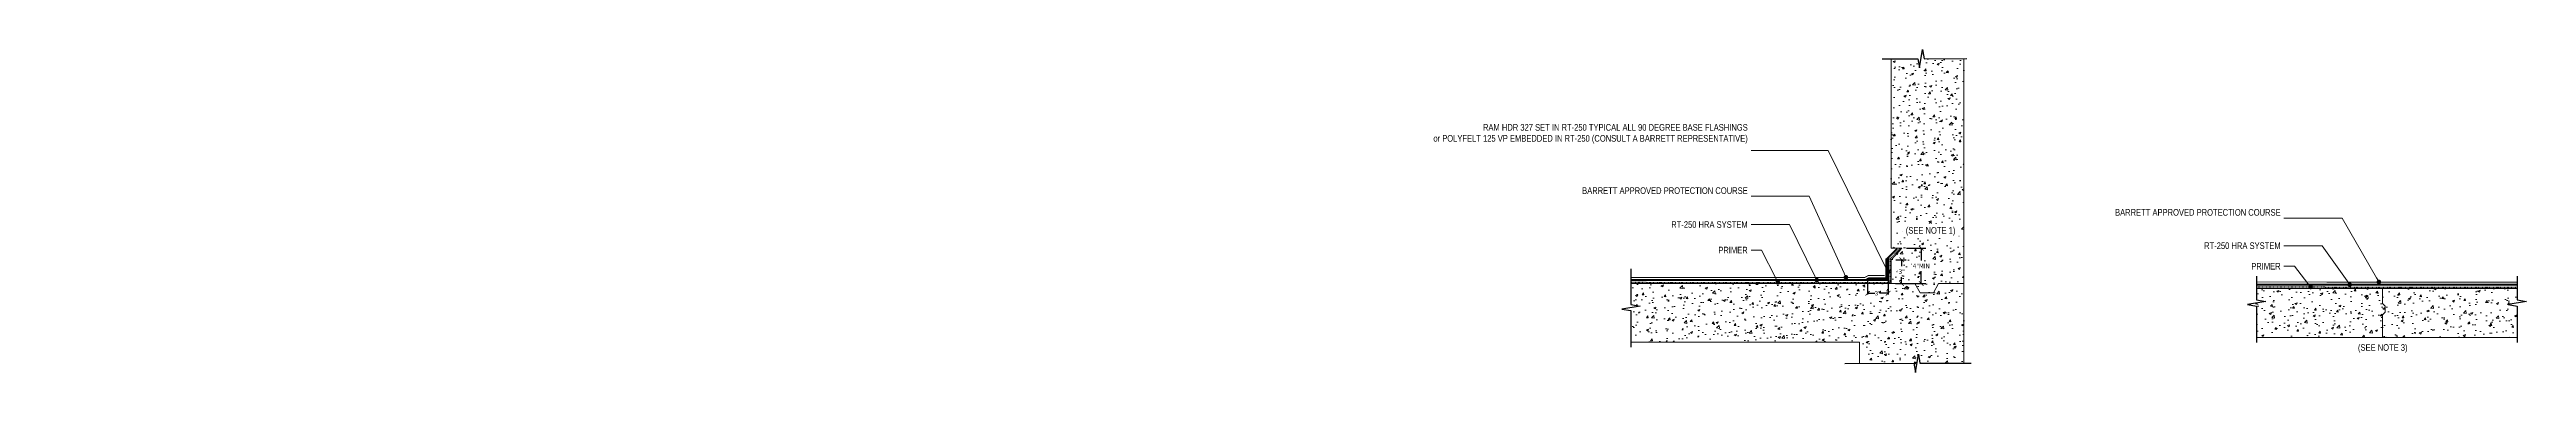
# Model space of a CAD drawing. Header units: feet. Extents: x -259 to 146, y -16 to 37.
import ezdxf
from ezdxf import colors
from ezdxf.entities.mleader import LeaderData, LeaderLine
from ezdxf.math import Vec2, Vec3

# ---------------------------------------------------------------- set-up
doc = ezdxf.new("R2010")
doc.units = ezdxf.units.FT
doc.header["$MEASUREMENT"] = 0
doc.linetypes.add('Dashed - Dense', pattern=[0.8, 0.5, -0.3])
doc.linetypes.add('DASHED2', pattern=[0.1875, 0.125, -0.0625])
for name, color, linetype, lineweight in [('Dimensions', 20, 'Continuous', 0), ('Others', 190, 'Continuous', 0), ('RAM HDR 327', 63, 'Continuous', 0), ('RT-250 HRA SYSTEM LIQUID', 241, 'Continuous', 0), ('RT-250 HRA SYSTEM MESH', 3, 'Continuous', 0), ('Text', 20, 'Continuous', 0)]:
    doc.layers.add(name, color=color, linetype=linetype, lineweight=lineweight)
doc.layers.add('Primer', color=32, linetype='DASHED2')
doc.layers.add('Protection Course', color=99, linetype='Dashed - Dense', lineweight=0, true_color=0x216123)
doc.styles.add('Annotative', font='tahoma.ttf')
doc.styles.get("Standard").update_dxf_attribs({"font": 'ARIALN.TTF'})
doc.dimstyles.new('Annotative', dxfattribs={"dimscale": 0, "dimtxt": 0.09375, "dimasz": 0.09375, "dimexe": 0.09375, "dimexo": 0.09375, "dimgap": 0.0625, "dimtad": 0, "dimtih": 1, "dimtoh": 1, "dimlfac": -1, "dimzin": 3, "dimdsep": 46, "dimlunit": 4, "dimtxsty": 'Annotative', "dimblk": 'ARCHTICK', "dimcen": 0.09, "dimclrd": 256, "dimclre": 256, "dimclrt": 256, "dimadec": 0, "dimazin": 2, "dimtfac": 1, "dimtix": 1, "dimtofl": 0, "dimtmove": 1, "dimatfit": 1, "dimldrblk": 'CLOSEDBLANK', "dimfxl": 1, "dimtfill": 1, "dimtolj": 1, "dimtzin": 0, "dimarcsym": 0})
doc.dimstyles.get("Standard").update_dxf_attribs({"dimtxt": 0.18, "dimasz": 0.18, "dimexe": 0.18, "dimexo": 0.0625, "dimgap": 0.09, "dimtad": 0, "dimtih": 1, "dimtoh": 1, "dimdec": 4, "dimzin": 0, "dimdsep": 46, "dimtxsty": 'Standard', "dimcen": 0.09, "dimadec": 0, "dimazin": 0, "dimtfac": 1, "dimtdec": 4, "dimtofl": 0, "dimtmove": 0, "dimatfit": 3, "dimfxl": 1, "dimtolj": 1, "dimtzin": 0, "dimarcsym": 0})
pattern_1 = [(50, (-598.1983, 208.774), (3.586301, -0.313761), [0.375, -4.125]), (355, (-598.1983, 208.774), (-0.693757, 3.76096), [0.3, -3.3]), (100.4514, (-597.8994, 208.748), (2.892547, 3.447198), [0.3187, -3.50571]), (46.1842, (-598.1983, 209.774), (5.336205, -0.827595), [0.5625, -6.1875]), (96.6356, (-597.7536, 209.705), (4.673314, 4.87059), [0.47805, -5.258565]), (351.1842, (-598.198, 209.774), (4.67331, 4.870593), [0.45, -4.95]), (21, (-597.6983, 209.524), (2.984535, -2.013094), [0.375, -4.125]), (326, (-597.6983, 209.524), (1.216577, 3.62575), [0.3, -3.3]), (71.4514, (-597.4496, 209.3563), (4.201113, 1.612652), [0.3187, -3.50571]), (37.5, (-598.1983, 208.774), (0.0607993, 1.6644693), [0, -3.26, 0, -3.35, 0, -3.3125]), (7.5, (-598.1983, 208.774), (1.3153477, 1.9720586), [0, -1.91, 0, -3.185, 0, -1.2625]), (327.5, (-599.3133, 208.774), (2.6691122, -0.1127744), [0, -1.25, 0, -3.9, 0, -5.175]), (317.5, (-599.8133, 208.774), (2.915931, 0.500525), [0, -1.625, 0, -2.59, 0, -3.675])]

# ---------------------------------------------------------------- blocks, each defined once
blk = doc.blocks.new('_ArchTick')
at = {"color": 0, "linetype": 'ByBlock', "const_width": 0.15}
blk.add_lwpolyline([(-0.5, -0.5), (0.5, 0.5)], dxfattribs=at)
blk = doc.blocks.new('*D29')
at = {"layer": 'Dimensions', "lineweight": -2, "transparency": 16777216}
for p, q in [((43.34, 2.89), (45.05, 2.89)), ((44.3, 2.89), (44.3, 1.84)), ((44.3, -1), (44.3, 0.05)), ((43.32, -1), (45.05, -1))]:
    blk.add_line(p, q, dxfattribs=at)
at = {"layer": 'Dimensions', "lineweight": -2, "transparency": 16777216, "xscale": 0.75, "yscale": 0.75, "zscale": 0.75}
for p, rotation in [((44.3, 2.89), 90), ((44.3, -1), 270)]:
    blk.add_blockref('_ArchTick', p, dxfattribs=dict(at, rotation=rotation))
at = {"layer": 'Dimensions', "transparency": 16777216, "insert": (44.3, 0.95), "char_height": 0.75, "attachment_point": 5, "style": 'Annotative', "bg_fill": 3, "box_fill_scale": 1.25, "bg_fill_color": 9, "bg_fill_true_color": 13158600, "bg_fill_transparency": 0}
blk.add_mtext('\\A1;3"', dxfattribs=at)
at = {"layer": 'Defpoints', "color": 0, "transparency": 16777216}
for p in [(42.59, 2.89), (42.57, -1), (44.3, -1)]:
    blk.add_point(p, dxfattribs=at)
blk = doc.blocks.new('_ClosedBlank')
at = {"color": 0, "linetype": 'ByBlock', "lineweight": -2}
for p, q in [((-1, 0.2), (0, 0)), ((-1, 0.2), (-1, -0.2)), ((0, 0), (-1, -0.2))]:
    blk.add_line(p, q, dxfattribs=at)
blk = doc.blocks.new('*D30')
at = {"layer": 'Defpoints', "color": 0, "transparency": 16777216}
for p in [(44.32, 4.77), (42.55, -1), (47.51, -1)]:
    blk.add_point(p, dxfattribs=at)
at = {"layer": 'Dimensions', "lineweight": -2, "transparency": 16777216}
for p, q in [((45.07, 4.77), (48.26, 4.77)), ((47.51, 4.77), (47.51, 2.76)), ((47.51, -1), (47.51, 1.01)), ((43.3, -1), (48.26, -1))]:
    blk.add_line(p, q, dxfattribs=at)
at = {"layer": 'Dimensions', "lineweight": -2, "transparency": 16777216, "xscale": 0.75, "yscale": 0.75, "zscale": 0.75}
for p, rotation in [((47.51, 4.77), 90), ((47.51, -1), 270)]:
    blk.add_blockref('_ArchTick', p, dxfattribs=dict(at, rotation=rotation))
at = {"layer": 'Dimensions', "transparency": 16777216, "insert": (47.51, 1.89), "char_height": 0.75, "attachment_point": 5, "style": 'Annotative', "bg_fill": 3, "box_fill_scale": 1.25, "bg_fill_color": 9, "bg_fill_true_color": 13158600, "bg_fill_transparency": 0}
blk.add_mtext('\\A1;4"MIN', dxfattribs=at)
blk = doc.blocks.new('_Dot')
at = {"color": 0, "linetype": 'ByBlock', "lineweight": -2}
blk.add_line((-0.5, 0), (-1, 0), dxfattribs=at)
at = {"color": 0, "linetype": 'ByBlock', "const_width": 0.5}
blk.add_lwpolyline([(-0.25, 0, 1), (0.25, 0, 1)], format="xyb", close=True, dxfattribs=at)
blk = doc.blocks.new('*D28')
at = {"layer": 'Defpoints', "color": 0, "transparency": 16777216}
for p in [(38.73, -0.41), (42.08, -0.46), (42.08, -2.6)]:
    blk.add_point(p, dxfattribs=at)
at = {"layer": 'Dimensions', "color": 0, "lineweight": -2, "transparency": 16777216}
for p, q in [((38.73, -0.48), (38.73, -2.78)), ((38.73, -2.6), (39.9, -2.6)), ((42.08, -2.6), (40.74, -2.6)), ((42.08, -0.52), (42.08, -2.78))]:
    blk.add_line(p, q, dxfattribs=at)
at = {"layer": 'Dimensions', "color": 0, "lineweight": -2, "transparency": 16777216, "xscale": 0.75, "yscale": 0.75, "zscale": 0.75, "rotation": 180}
blk.add_blockref('_ArchTick', (38.73, -2.6), dxfattribs=at)
at = {"layer": 'Dimensions', "color": 0, "lineweight": -2, "transparency": 16777216, "xscale": 0.75, "yscale": 0.75, "zscale": 0.75}
blk.add_blockref('_ArchTick', (42.08, -2.6), dxfattribs=at)
at = {"layer": 'Dimensions', "color": 0, "transparency": 16777216, "insert": (40.32, -2.6), "char_height": 0.7, "attachment_point": 5}
blk.add_mtext('\\A1;3"', dxfattribs=at)

msp = doc.modelspace()

# ---------------------------------------------------------------- hatches: boundary and pattern name
at = {"layer": 'Others'}
h = msp.add_hatch(dxfattribs=at)
h.set_pattern_fill('CONCRETE_C', color=256, scale=0.5, pattern_type=2)
h.set_pattern_definition(pattern_1)
h.paths.add_polyline_path([(54.46698, 35.81618), (47.97266, 35.80145), (47.71868, 37.30079), (47.22664, 34.29947), (46.97266, 35.7988), (42.5852, 35.79116), (42.5852, 4.76384), (44.33925, 4.76384), (42.5852, 2.88742), (42.5852, -1.00031), (46.45922, -0.99874), (47.33556, -2.51815), (49.48848, -2.51668), (50.34765, -0.9875), (54.46698, -0.98748)])
h = msp.add_hatch(dxfattribs=at)
h.set_pattern_fill('CONCRETE_C', color=256, scale=0.5, pattern_type=2)
h.set_pattern_definition(pattern_1)
h.paths.add_polyline_path([(54.46698, -0.98748), (50.34765, -0.9875), (49.48848, -2.51668), (47.33556, -2.51815), (46.45922, -0.99874), (42.5852, -1.00031), (0.02766, -1.00031), (0.02767, -4.43945), (1.52768, -4.68944), (-1.47232, -5.18946), (0.02768, -5.43945), (0.02771, -10.60729), (37.39167, -10.60729), (37.39167, -14.07266), (46.29576, -14.05859), (46.54974, -15.55792), (47.04178, -12.5566), (47.29575, -14.05594), (54.46698, -14.03967)])
h = msp.add_hatch(dxfattribs=at)
h.set_pattern_fill('CONCRETE_C', color=256, scale=0.5, pattern_type=2)
h.set_pattern_definition([(50, (-580.7924, 210.663), (3.586301, -0.313761), [0.375, -4.125]), (355, (-580.7924, 210.663), (-0.693757, 3.76096), [0.3, -3.3]), (100.4514, (-580.4935, 210.637), (2.892547, 3.447198), [0.318701, -3.50571]), (46.1842, (-580.7924, 211.663), (5.336205, -0.827595), [0.5625, -6.1875]), (96.6356, (-580.3477, 211.594), (4.673314, 4.87059), [0.47805, -5.258565]), (351.1842, (-580.7924, 211.663), (4.67331, 4.870593), [0.45, -4.95]), (21, (-580.2924, 211.413), (2.984535, -2.013094), [0.375, -4.125]), (326, (-580.2924, 211.413), (1.216577, 3.62575), [0.3, -3.3]), (71.4514, (-580.0436, 211.2453), (4.201113, 1.612652), [0.318701, -3.50571]), (37.5, (-580.7924, 210.663), (0.0607993, 1.6644693), [0, -3.26, 0, -3.35, 0, -3.3125]), (7.5, (-580.7924, 210.663), (1.3153477, 1.9720586), [0, -1.91, 0, -3.185, 0, -1.2625]), (327.5, (-581.9074, 210.663), (2.6691122, -0.1127744), [0, -1.25, 0, -3.9, 0, -5.175]), (317.5, (-582.4074, 210.663), (2.915931, 0.500525), [0, -1.625, 0, -2.59, 0, -3.675])])
h.paths.add_polyline_path([(122.95038, -9.8478), (122.95038, -6.13361), (123.40353, -5.68153), (123.40353, -5.24898), (123.40353, -4.72545), (122.95038, -4.27336), (122.95038, -1.81747), (102.36151, -1.81747), (102.36152, -3.67995), (103.86152, -3.92995), (100.86152, -4.42996), (102.36152, -4.67995), (102.36155, -9.8478)])
h.paths.add_polyline_path([(144.9917, -9.8478), (144.99168, -4.67995), (143.49167, -4.42996), (146.49167, -3.92995), (144.99167, -3.67995), (144.99166, -1.81747), (122.95038, -1.81747), (122.95038, -4.27336), (123.40353, -4.72545), (123.40353, -5.24898), (123.40353, -5.68153), (122.95038, -6.13361), (122.95038, -9.8478)])

# ---------------------------------------------------------------- linework, layer by layer
at = {"linetype": 'Continuous'}
for points in [[(41.09127, 35.78856), (46.97266, 35.7988), (47.22664, 34.29947), (47.71868, 37.30079), (47.97266, 35.80145), (54.93898, 35.81725)], [(0.02765, 1.39085), (0.02767, -4.43945), (1.52768, -4.68944), (-1.47232, -5.18946), (0.02768, -5.43945), (0.02771, -11.3947)], [(102.3615, 0.18043), (102.36152, -3.67995), (103.86152, -3.92995), (100.86152, -4.42996), (102.36152, -4.67995), (102.36156, -10.6352)], [(144.99165, 0.18043), (144.99167, -3.67995), (146.49167, -3.92995), (143.49167, -4.42996), (144.99168, -4.67995), (144.99171, -10.6352)], [(35.00326, -14.07422), (46.29576, -14.05859), (46.54974, -15.55792), (47.04178, -12.5566), (47.29575, -14.05594), (55.65048, -14.03699)]]:
    msp.add_lwpolyline(points, dxfattribs=at)
at = {"layer": 'Others'}
for p, q in [((54.46698, -14.03967), (54.46698, 35.81618)), ((144.99166, -1.81747), (102.36663, -1.81747)), ((102.39118, -9.8478), (144.9917, -9.8478))]:
    msp.add_line(p, q, dxfattribs=at)
for points in [[(42.5852, -1.00031), (42.5852, 2.88742), (44.33925, 4.76384), (42.5852, 4.76384), (42.5852, 35.79116)], [(0.02771, -10.60729), (37.39167, -10.60729), (37.39167, -14.07266)]]:
    msp.add_lwpolyline(points, dxfattribs=at)
at = {"layer": 'Others', "linetype": 'Continuous'}
for points in [[(54.50663, -0.98748), (50.34765, -0.9875), (49.48848, -2.51668), (47.33556, -2.51815), (46.45922, -0.99874), (42.5852, -1.00031), (0.02771, -1.00031)], [(122.95038, -1.81747), (122.95038, -4.27336), (123.40353, -4.72545), (123.40353, -5.24898), (123.40353, -5.68153), (122.95038, -6.13361), (122.95038, -9.8478)]]:
    msp.add_lwpolyline(points, dxfattribs=at)
at = {"layer": 'Primer'}
msp.add_lwpolyline([(102.34503, -1.56414), (144.99166, -1.57321)], dxfattribs=at)
at = {"layer": 'Protection Course', "linetype": 'Dashed - Dense', "const_width": 0.14148}
msp.add_lwpolyline([(102.36139, -0.75654), (144.99165, -0.76687)], dxfattribs=at)
at = {"layer": 'RAM HDR 327'}
msp.add_lwpolyline([(38.76494, -0.43061, 0.05, 0.05, 0), (42.04852, -0.43061, 0.05, 0.05, 0), (42.04852, 3.16002, 0, 0, 0)], format="xyseb", dxfattribs=at)
at = {"layer": 'RT-250 HRA SYSTEM LIQUID', "const_width": 0.3}
for points in [[(-0.00231, -0.43434), (38.4014, -0.43061), (38.93958, -0.13875), (41.79244, -0.13875), (41.79164, 2.9678), (42.26993, 3.41464), (43.5678, 4.68363)], [(42.09, 3.26187), (42.08717, -0.43061), (38.4014, -0.43061)], [(102.36486, -1.18051), (144.99166, -1.17307)]]:
    msp.add_lwpolyline(points, dxfattribs=at)
at = {"layer": 'RT-250 HRA SYSTEM MESH'}
for points in [[(-0.00231, -0.43434), (38.4014, -0.43061), (38.93958, -0.13875), (41.79244, -0.13875), (41.79164, 2.9678), (42.26993, 3.41464), (43.5678, 4.68363)], [(102.36486, -1.18051), (144.99166, -1.17307)]]:
    msp.add_lwpolyline(points, dxfattribs=at)

# ---------------------------------------------------------------- leaders
at = {"layer": 'Text'}
ml = msp.add_multileader_mtext('Standard', dxfattribs=at)
ml.set_content('BARRETT APPROVED PROTECTION COURSE', color=256)
ml.set_leader_properties(color=256, lineweight=0)
ml.set_arrow_properties(name='DOT')
ml.build(insert=Vec2(0, 0))
ml.multileader.update_dxf_attribs({"text_left_attachment_type": 2, "text_right_attachment_type": 2, "dogleg_length": 0.36, "arrow_head_size": 0.75, "scale": 12})
ctx = ml.context
ctx.base_point, ctx.scale, ctx.char_height, ctx.arrow_head_size, ctx.landing_gap_size, ctx.plane_origin = Vec3(4.99597, 13.27921), 12, 1.08, 0.75, 0.54, Vec3(4.10096, 9.01697)
ctx.left_attachment, ctx.right_attachment, ctx.text_align_type = 2, 2, 2
notes = []
notes.append((ctx, [(1, (1, 1, 0), (29.19219, 13.27921), (-1, 0), 9.5315, [(0, [(35.18363, 0.01288)], 0, [])])]))
ctx.mtext.insert, ctx.mtext.width, ctx.mtext.alignment, ctx.mtext.flow_direction = Vec3(19.12069, 14.74757), 16.5399693, 3, 5
ml = msp.add_multileader_mtext('Standard', dxfattribs=at)
ml.set_content('RT-250 HRA SYSTEM', color=256)
ml.set_leader_properties(color=256, lineweight=0)
ml.set_arrow_properties(name='DOT')
ml.build(insert=Vec2(0, 0))
ml.multileader.update_dxf_attribs({"text_left_attachment_type": 2, "text_right_attachment_type": 2, "dogleg_length": 0.36, "arrow_head_size": 0.75, "scale": 12})
ctx = ml.context
ctx.base_point, ctx.scale, ctx.char_height, ctx.arrow_head_size, ctx.landing_gap_size, ctx.plane_origin = Vec3(6.25793, 8.64059), 12, 1.08, 0.75, 0.54, Vec3(-0.11615, 8.56408)
ctx.left_attachment, ctx.right_attachment, ctx.text_align_type = 2, 2, 2
notes.append((ctx, [(1, (1, 1, 0), (25.93747, 8.64059), (-1, 0), 6.27677, [(0, [(30.41527, -0.44176)], 0, [])])]))
ctx.mtext.insert, ctx.mtext.alignment, ctx.mtext.flow_direction = Vec3(19.12069, 9.19938), 3, 5
ml = msp.add_multileader_mtext('Standard', dxfattribs=at)
ml.set_content('PRIMER', color=256)
ml.set_leader_properties(color=256, lineweight=0)
ml.set_arrow_properties(name='DOT')
ml.build(insert=Vec2(0, 0))
ml.multileader.update_dxf_attribs({"text_left_attachment_type": 2, "text_right_attachment_type": 2, "dogleg_length": 0.36, "arrow_head_size": 0.75, "scale": 12})
ctx = ml.context
ctx.base_point, ctx.scale, ctx.char_height, ctx.arrow_head_size, ctx.landing_gap_size, ctx.plane_origin = Vec3(13.88203, 4.47479), 12, 1.08, 0.75, 0.54, Vec3(-4.27505, 8.12198)
ctx.left_attachment, ctx.right_attachment, ctx.text_align_type = 2, 2, 2
notes.append((ctx, [(1, (1, 1, 0), (21.4011, 4.47479), (-1, 0), 1.74041, [(0, [(24.03237, -0.81175)], 0, [])])]))
ctx.mtext.insert, ctx.mtext.width, ctx.mtext.alignment, ctx.mtext.flow_direction = Vec3(19.12069, 5.01479), 21.4012623, 3, 5
ml = msp.add_multileader_mtext('Standard', dxfattribs=at)
ml.set_content('RT-250 HRA SYSTEM', color=256)
ml.set_leader_properties(color=256, lineweight=0)
ml.set_arrow_properties(name='DOT')
ml.build(insert=Vec2(0, 0))
ml.multileader.update_dxf_attribs({"text_left_attachment_type": 2, "text_right_attachment_type": 2, "dogleg_length": 0.36, "arrow_head_size": 0.75, "scale": 12})
ctx = ml.context
ctx.base_point, ctx.scale, ctx.char_height, ctx.arrow_head_size, ctx.landing_gap_size, ctx.plane_origin = Vec3(93.42204, 5.17682), 12, 1.08, 0.75, 0.54, Vec3(87.04795, 7.81308)
ctx.left_attachment, ctx.right_attachment, ctx.text_align_type = 2, 2, 2
notes.append((ctx, [(1, (1, 1, 0), (113.10157, 5.17682), (-1, 0), 6.27677, [(0, [(117.57937, -1.19276)], 0, [])])]))
ctx.mtext.insert, ctx.mtext.alignment, ctx.mtext.flow_direction = Vec3(106.2848, 5.73561), 3, 5
for ctx, leaders in notes:
    for number, flags, end, landing, length, lines in leaders:
        leader = LeaderData()
        leader.index, (leader.has_last_leader_line, leader.has_dogleg_vector, leader.attachment_direction) = number, flags
        leader.last_leader_point, leader.dogleg_vector, leader.dogleg_length = Vec3(end), Vec3(landing), length
        for number, points, colour, breaks in lines:
            line = LeaderLine()
            line.index, line.vertices, line.color, line.breaks = number, Vec3.list(points), colors.encode_raw_color(colour), breaks
            leader.lines.append(line)
        ctx.leaders.append(leader)

# ---------------------------------------------------------------- next in the draw order: texts
at = {"layer": 'Text', "insert": (127.04363, -10.92803), "char_height": 1.08, "width": 8.0450708, "attachment_point": 3, "bg_fill": 3, "box_fill_scale": 1.5, "bg_fill_color": 256, "bg_fill_transparency": 0}
msp.add_mtext('(SEE NOTE 3)', dxfattribs=at)

# ---------------------------------------------------------------- next in the draw order: dimensions: what is measured, and where the dimension line sits
at = {"layer": 'Dimensions'}
dim = msp.add_linear_dim(base=(44.30017, -0.99801), p1=(42.58674, 2.88847), p2=(42.57165, -0.99801), angle=90, text='3"', dimstyle='Annotative', override={"dimscale": 0}, dxfattribs=at)
dim.commit()
dim.dimension.update_dxf_attribs({"geometry": '*D29', "text_midpoint": (44.30017, 0.94523)})

# ---------------------------------------------------------------- next in the draw order: dimensions: what is measured, and where the dimension line sits
dim = msp.add_linear_dim(base=(47.50695, -0.99801), p1=(44.32457, 4.77426), p2=(42.5504, -0.99801), angle=90, text='4"MIN', dimstyle='Annotative', override={"dimscale": 0}, dxfattribs=at)
dim.commit()
dim.dimension.update_dxf_attribs({"geometry": '*D30', "text_midpoint": (47.50695, 1.88813)})

# ---------------------------------------------------------------- next in the draw order: linework, layer by layer
at = {"layer": 'Primer'}
msp.add_lwpolyline([(0.04303, -0.8021), (42.4245, -0.81326), (42.4245, 3.08374), (44.02682, 4.71899)], dxfattribs=at)
at = {"layer": 'Protection Course', "linetype": 'Dashed - Dense', "const_width": 0.14148}
msp.add_lwpolyline([(0, 0), (38.27962, -0.00515), (38.87433, 0.3254), (41.49599, 0.3067)], dxfattribs=at)

# ---------------------------------------------------------------- next in the draw order: dimensions: what is measured, and where the dimension line sits
at = {"layer": 'Dimensions'}
dim = msp.add_linear_dim(base=(42.07753, -2.60014), p1=(38.72546, -0.41315), p2=(42.07753, -0.45929), text='3"', dimstyle='Standard', override={"dimtxt": 0.7, "dimasz": 0.75, "dimblk1": 'ArchTick', "dimblk2": 'ArchTick', "dimsah": 1}, dxfattribs=at)
dim.commit()
dim.dimension.update_dxf_attribs({"geometry": '*D28', "text_midpoint": (40.32135, -2.60014), "dimtype": 160})

# ---------------------------------------------------------------- next in the draw order: leaders
at = {"layer": 'Text'}
ml = msp.add_multileader_mtext('Standard', dxfattribs=at)
ml.set_content('RAM HDR 327 SET IN RT-250 TYPICAL ALL 90 DEGREE BASE FLASHINGS \\Por POLYFELT 125 VP EMBEDDED IN RT-250 (CONSULT A BARRETT REPRESENTATIVE)', color=256)
ml.set_leader_properties(color=256, lineweight=0)
ml.set_arrow_properties(name='DOT')
ml.build(insert=Vec2(0, 0))
ml.multileader.update_dxf_attribs({"text_left_attachment_type": 2, "text_right_attachment_type": 2, "dogleg_length": 0.36, "arrow_head_size": 0.75, "scale": 12})
ctx = ml.context
ctx.base_point, ctx.scale, ctx.char_height, ctx.arrow_head_size, ctx.landing_gap_size, ctx.plane_origin = Vec3(-3.74913, 20.75146), 12, 1.08, 0.75, 0.54, Vec3(44.44002, -0.5662)
ctx.left_attachment, ctx.right_attachment, ctx.text_align_type = 2, 2, 2
notes = []
notes.append((ctx, [(0, (1, 1, 0), (32.27428, 20.75146), (-1, 0), 12.60523, [(0, [(42.04781, 0.92211)], 0, [])])]))
ctx.mtext.insert, ctx.mtext.width, ctx.mtext.defined_height, ctx.mtext.alignment, ctx.mtext.flow_direction = Vec3(19.12904, 25.09811), 23.1460758, 4.8314, 3, 5
ml = msp.add_multileader_mtext('Standard', dxfattribs=at)
ml.set_content('BARRETT APPROVED PROTECTION COURSE', color=256)
ml.set_leader_properties(color=256, lineweight=0)
ml.set_arrow_properties(name='DOT')
ml.build(insert=Vec2(0, 0))
ml.multileader.update_dxf_attribs({"text_left_attachment_type": 2, "text_right_attachment_type": 2, "dogleg_length": 0.36, "arrow_head_size": 0.75, "scale": 12})
ctx = ml.context
ctx.base_point, ctx.scale, ctx.char_height, ctx.arrow_head_size, ctx.landing_gap_size, ctx.plane_origin = Vec3(92.16008, 9.71649), 12, 1.08, 0.75, 0.54, Vec3(91.26507, 8.26597)
ctx.left_attachment, ctx.right_attachment, ctx.text_align_type = 2, 2, 2
notes.append((ctx, [(1, (1, 1, 0), (116.3563, 9.71649), (-1, 0), 9.5315, [(0, [(122.34774, -0.73812)], 0, [])])]))
ctx.mtext.insert, ctx.mtext.width, ctx.mtext.alignment, ctx.mtext.flow_direction = Vec3(106.2848, 11.18485), 15.668408, 3, 5
ml = msp.add_multileader_mtext('Standard', dxfattribs=at)
ml.set_content('PRIMER', color=256)
ml.set_leader_properties(color=256, lineweight=0)
ml.set_arrow_properties(name='DOT')
ml.build(insert=Vec2(0, 0))
ml.multileader.update_dxf_attribs({"text_left_attachment_type": 2, "text_right_attachment_type": 2, "dogleg_length": 0.36, "arrow_head_size": 0.75, "scale": 12})
ctx = ml.context
ctx.base_point, ctx.scale, ctx.char_height, ctx.arrow_head_size, ctx.landing_gap_size, ctx.plane_origin = Vec3(101.04613, 1.83377), 12, 1.08, 0.75, 0.54, Vec3(82.88906, 7.37097)
ctx.left_attachment, ctx.right_attachment, ctx.text_align_type = 2, 2, 2
notes.append((ctx, [(1, (1, 1, 0), (108.56521, 1.83377), (-1, 0), 1.74041, [(0, [(111.19647, -1.56275)], 0, [])])]))
ctx.mtext.insert, ctx.mtext.width, ctx.mtext.alignment, ctx.mtext.flow_direction = Vec3(106.2848, 2.37377), 21.4012623, 3, 5
for ctx, leaders in notes:
    for number, flags, end, landing, length, lines in leaders:
        leader = LeaderData()
        leader.index, (leader.has_last_leader_line, leader.has_dogleg_vector, leader.attachment_direction) = number, flags
        leader.last_leader_point, leader.dogleg_vector, leader.dogleg_length = Vec3(end), Vec3(landing), length
        for number, points, colour, breaks in lines:
            line = LeaderLine()
            line.index, line.vertices, line.color, line.breaks = number, Vec3.list(points), colors.encode_raw_color(colour), breaks
            leader.lines.append(line)
        ctx.leaders.append(leader)

# ---------------------------------------------------------------- next in the draw order: texts
at = {"layer": 'Text', "insert": (53.08633, 8.23659), "char_height": 1.08, "width": 8.0450708, "attachment_point": 3, "bg_fill": 3, "box_fill_scale": 1.5, "bg_fill_color": 256, "bg_fill_transparency": 0}
msp.add_mtext('(SEE NOTE 1)', dxfattribs=at)

doc.saveas('drawing.dxf')
